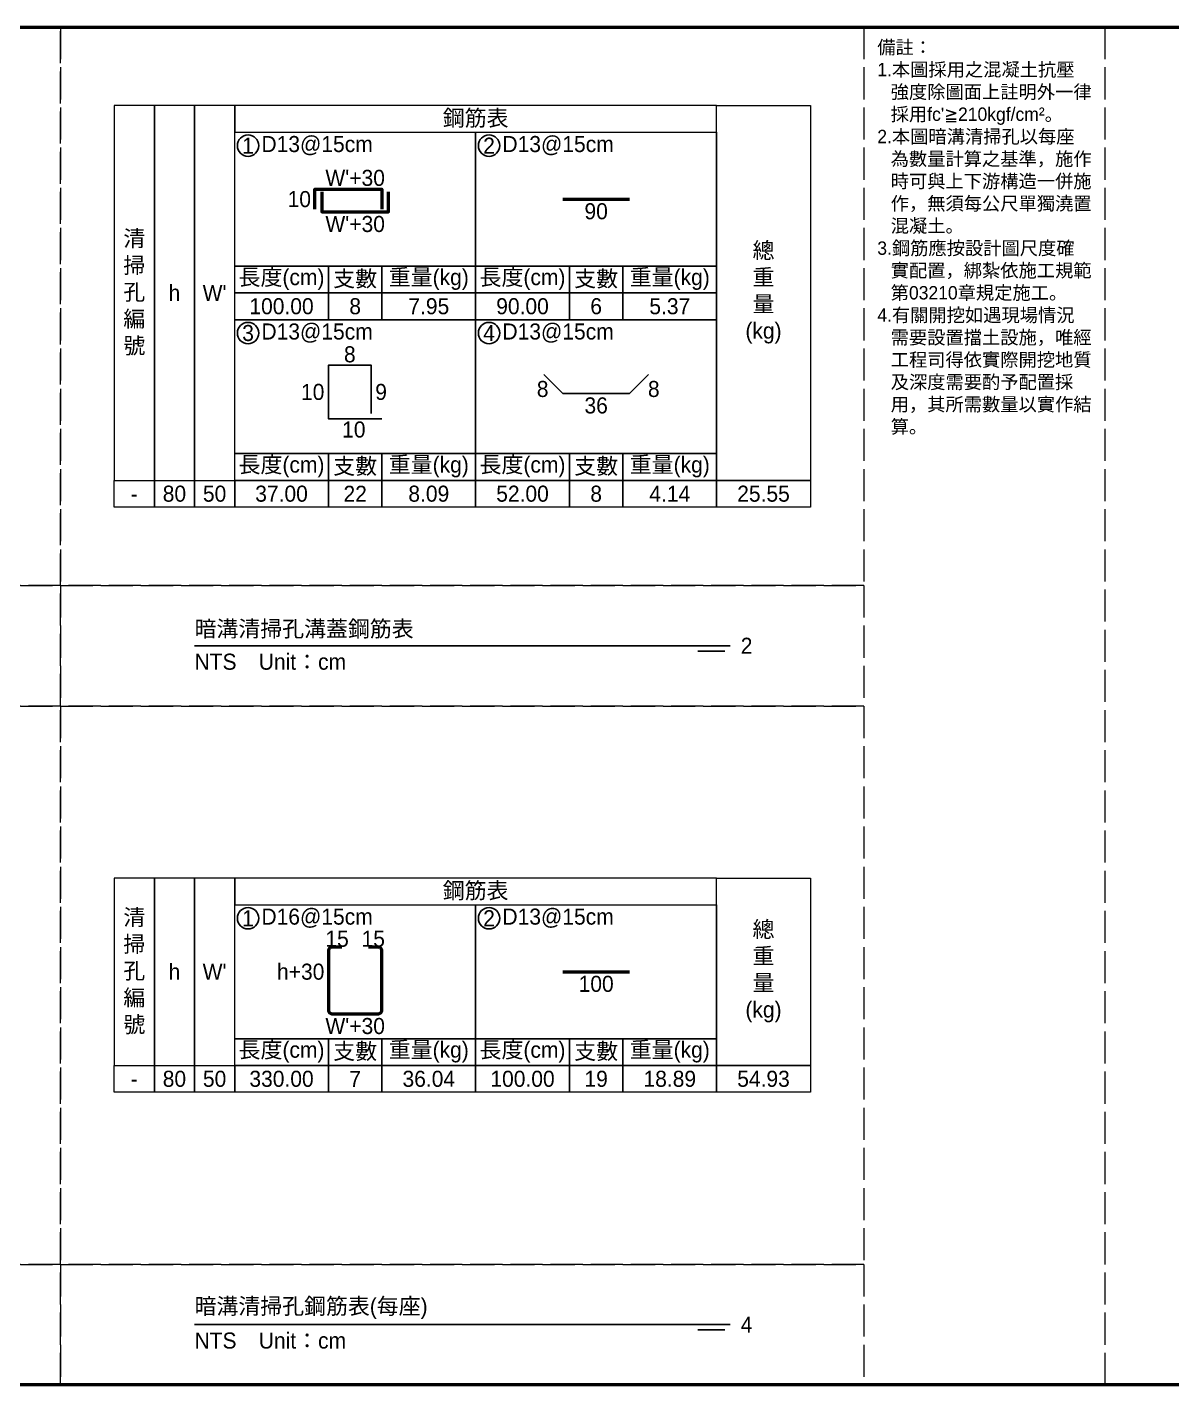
# Model space of a CAD drawing. Extents: x -7340 to 3675, y -3342 to 777.
# Drawn here: x -1282 to -855, y -1264 to -757 of the extents above; entities that cross this region are included whole.
import ezdxf

# ---------------------------------------------------------------- set-up
doc = ezdxf.new("R2010")
doc.units = 0
doc.header["$MEASUREMENT"] = 0
doc.linetypes.add('ACAD_ISO02W100', pattern=[15, 12, -3])
for name, color, linetype, lineweight in [('一、1.基本-圖框', 7, 'Continuous', 20), ('一、3.基本-變更', 1, 'Continuous', 50), ('二、5.繪圖-鋼筋', 60, 'Continuous', 50)]:
    doc.layers.add(name, color=color, linetype=linetype, lineweight=lineweight)
doc.layers.add('一、4.基本-隱藏', color=9, linetype='ACAD_ISO02W100', lineweight=20, plot=False)
doc.layers.add('三、1.文字-說明文字', color=2, linetype='Continuous')
doc.layers.add('三、3.文字-註解文字', color=2, linetype='Continuous')
doc.styles.add('次圖名(詳圖)', font='MS PGothic.ttf', dxfattribs={"height": 6})
doc.styles.add('註解文字(詳圖)', font='MS PGothic.ttf', dxfattribs={"height": 5})

msp = doc.modelspace()

# ---------------------------------------------------------------- linework, layer by layer
at = {"layer": '一、1.基本-圖框'}
for points in [[(-1250, -926.25), (-1235, -926.25), (-1235, -786.25), (-1250, -786.25)], [(-1235, -926.25), (-1220, -926.25), (-1220, -786.25), (-1235, -786.25)], [(-1220, -926.25), (-1205, -926.25), (-1205, -786.25), (-1220, -786.25)], [(-1205, -796.25), (-1025, -796.25), (-1025, -786.25), (-1205, -786.25)], [(-990, -926.25), (-1025, -926.25), (-1025, -786.25), (-990, -786.25)], [(-1205, -796.25), (-1115, -796.25), (-1115, -846.25), (-1205, -846.25)], [(-1115, -796.25), (-1025, -796.25), (-1025, -846.25), (-1115, -846.25)], [(-1205, -846.25), (-1170, -846.25), (-1170, -856.25), (-1205, -856.25)], [(-1170, -846.25), (-1150, -846.25), (-1150, -856.25), (-1170, -856.25)], [(-1150, -846.25), (-1115, -846.25), (-1115, -856.25), (-1150, -856.25)], [(-1115, -846.25), (-1080, -846.25), (-1080, -856.25), (-1115, -856.25)], [(-1080, -846.25), (-1060, -846.25), (-1060, -856.25), (-1080, -856.25)], [(-1060, -846.25), (-1025, -846.25), (-1025, -856.25), (-1060, -856.25)], [(-1205, -856.25), (-1170, -856.25), (-1170, -866.25), (-1205, -866.25)], [(-1170, -856.25), (-1150, -856.25), (-1150, -866.25), (-1170, -866.25)], [(-1150, -856.25), (-1115, -856.25), (-1115, -866.25), (-1150, -866.25)], [(-1115, -856.25), (-1080, -856.25), (-1080, -866.25), (-1115, -866.25)], [(-1080, -856.25), (-1060, -856.25), (-1060, -866.25), (-1080, -866.25)], [(-1060, -856.25), (-1025, -856.25), (-1025, -866.25), (-1060, -866.25)], [(-1205, -866.25), (-1115, -866.25), (-1115, -916.25), (-1205, -916.25)], [(-1115, -866.25), (-1025, -866.25), (-1025, -916.25), (-1115, -916.25)], [(-1205, -916.25), (-1170, -916.25), (-1170, -926.25), (-1205, -926.25)], [(-1170, -916.25), (-1150, -916.25), (-1150, -926.25), (-1170, -926.25)], [(-1150, -916.25), (-1115, -916.25), (-1115, -926.25), (-1150, -926.25)], [(-1115, -916.25), (-1080, -916.25), (-1080, -926.25), (-1115, -926.25)], [(-1080, -916.25), (-1060, -916.25), (-1060, -926.25), (-1080, -926.25)], [(-1060, -916.25), (-1025, -916.25), (-1025, -926.25), (-1060, -926.25)], [(-1250, -926.25), (-1235, -926.25), (-1235, -936.25), (-1250, -936.25)], [(-1235, -926.25), (-1220, -926.25), (-1220, -936.25), (-1235, -936.25)], [(-1220, -926.25), (-1205, -926.25), (-1205, -936.25), (-1220, -936.25)], [(-1205, -926.25), (-1170, -926.25), (-1170, -936.25), (-1205, -936.25)], [(-1170, -926.25), (-1150, -926.25), (-1150, -936.25), (-1170, -936.25)], [(-1150, -926.25), (-1115, -926.25), (-1115, -936.25), (-1150, -936.25)], [(-1115, -926.25), (-1080, -926.25), (-1080, -936.25), (-1115, -936.25)], [(-1080, -926.25), (-1060, -926.25), (-1060, -936.25), (-1080, -936.25)], [(-1060, -926.25), (-1025, -926.25), (-1025, -936.25), (-1060, -936.25)], [(-1025, -926.25), (-990, -926.25), (-990, -936.25), (-1025, -936.25)], [(-1250, -1144.75), (-1235, -1144.75), (-1235, -1074.75), (-1250, -1074.75)], [(-1235, -1144.75), (-1220, -1144.75), (-1220, -1074.75), (-1235, -1074.75)], [(-1220, -1144.75), (-1205, -1144.75), (-1205, -1074.75), (-1220, -1074.75)], [(-1205, -1084.75), (-1025, -1084.75), (-1025, -1074.75), (-1205, -1074.75)], [(-990, -1144.75), (-1025, -1144.75), (-1025, -1074.75), (-990, -1074.75)], [(-1205, -1084.75), (-1115, -1084.75), (-1115, -1134.75), (-1205, -1134.75)], [(-1115, -1084.75), (-1025, -1084.75), (-1025, -1134.75), (-1115, -1134.75)], [(-1205, -1134.75), (-1170, -1134.75), (-1170, -1144.75), (-1205, -1144.75)], [(-1170, -1134.75), (-1150, -1134.75), (-1150, -1144.75), (-1170, -1144.75)], [(-1150, -1134.75), (-1115, -1134.75), (-1115, -1144.75), (-1150, -1144.75)], [(-1115, -1134.75), (-1080, -1134.75), (-1080, -1144.75), (-1115, -1144.75)], [(-1080, -1134.75), (-1060, -1134.75), (-1060, -1144.75), (-1080, -1144.75)], [(-1060, -1134.75), (-1025, -1134.75), (-1025, -1144.75), (-1060, -1144.75)], [(-1250, -1144.75), (-1235, -1144.75), (-1235, -1154.75), (-1250, -1154.75)], [(-1235, -1144.75), (-1220, -1144.75), (-1220, -1154.75), (-1235, -1154.75)], [(-1220, -1144.75), (-1205, -1144.75), (-1205, -1154.75), (-1220, -1154.75)], [(-1205, -1144.75), (-1170, -1144.75), (-1170, -1154.75), (-1205, -1154.75)], [(-1170, -1144.75), (-1150, -1144.75), (-1150, -1154.75), (-1170, -1154.75)], [(-1150, -1144.75), (-1115, -1144.75), (-1115, -1154.75), (-1150, -1154.75)], [(-1115, -1144.75), (-1080, -1144.75), (-1080, -1154.75), (-1115, -1154.75)], [(-1080, -1144.75), (-1060, -1144.75), (-1060, -1154.75), (-1080, -1154.75)], [(-1060, -1144.75), (-1025, -1144.75), (-1025, -1154.75), (-1060, -1154.75)], [(-1025, -1144.75), (-990, -1144.75), (-990, -1154.75), (-1025, -1154.75)]]:
    msp.add_lwpolyline(points, close=True, dxfattribs=at)
at = {"layer": '一、3.基本-變更'}
msp.add_lwpolyline([(-3420, -757), (0, -757), (0, -1264), (-3420, -1264)], close=True, dxfattribs=at)
at = {"layer": '一、4.基本-隱藏'}
for points in [[(-1660, -757), (-880, -757), (-880, -1264), (-1660, -1264)], [(-1660, -757), (-1270, -757), (-1270, -965.5), (-1660, -965.5)], [(-1270, -757), (-970, -757), (-970, -965.5), (-1270, -965.5)], [(-1660, -965.5), (-1270, -965.5), (-1270, -1010.5), (-1660, -1010.5)], [(-1270, -965.5), (-970, -965.5), (-970, -1010.5), (-1270, -1010.5)], [(-1660, -1010.5), (-1270, -1010.5), (-1270, -1219), (-1660, -1219)], [(-1270, -1010.5), (-970, -1010.5), (-970, -1219), (-1270, -1219)], [(-1660, -1219), (-1270, -1219), (-1270, -1264), (-1660, -1264)], [(-1270, -1219), (-970, -1219), (-970, -1264), (-1270, -1264)]]:
    msp.add_lwpolyline(points, close=True, dxfattribs=at)
msp.add_lwpolyline([(-1660, -1264), (-880, -1264)], dxfattribs=at)
at = {"layer": '三、3.文字-註解文字'}
for points in [[(-1154, -901.25), (-1154, -883.25), (-1170, -883.25), (-1170, -903.25), (-1150, -903.25)], [(-1089.571, -886.679), (-1082.5, -893.75), (-1057.5, -893.75), (-1050.429, -886.679)], [(-1220, -988), (-1020, -988)], [(-1022, -990), (-1032, -990)], [(-1220, -1241.5), (-1020, -1241.5)], [(-1022, -1243.5), (-1032, -1243.5)]]:
    msp.add_lwpolyline(points, dxfattribs=at)
for centre in [(-1200, -801.25), (-1110, -801.25), (-1200, -871.25), (-1110, -871.25), (-1200, -1089.75), (-1110, -1089.75)]:
    msp.add_circle(centre, 4, dxfattribs=at)
at = {"layer": '二、5.繪圖-鋼筋'}
for points in [[(-1175, -825), (-1175, -817.5), (-1150, -817.5), (-1150, -825)], [(-1172.5, -818.5), (-1172.5, -826), (-1147.5, -826), (-1147.5, -818.5)], [(-1082.5, -821.25), (-1057.5, -821.25)], [(-1082.5, -1109.75), (-1057.5, -1109.75)]]:
    msp.add_lwpolyline(points, dxfattribs=at)
msp.add_lwpolyline([(-1165, -1100.5), (-1168.5, -1100.5, 0.4142136), (-1170, -1102), (-1170, -1124, 0.4142136), (-1168.5, -1125.5), (-1151.5, -1125.5, 0.4142136), (-1150, -1124), (-1150, -1102, 0.4142136), (-1151.5, -1100.5), (-1155, -1100.5)], format="xyb", dxfattribs=at)

# ---------------------------------------------------------------- texts
at = {"layer": '一、1.基本-圖框', "char_height": 6, "attachment_point": 5, "style": '註解文字(詳圖)'}
for s, width, insert in [('{\\fMS PGothic|b0|i0|c128|p34;鋼筋表}', 94.24964, (-1115, -791.25)), ('清掃孔{\\fMS PGothic|b0|i0|c128|p34;編號}', 12.98354, (-1242.5, -856.25)), ('{\\fMS PGothic|b0|i0|c128|p34;總重量(kg)}', 6, (-1007.5, -856.25)), ('{\\fMS PGothic|b0|i0|c128|p34;長度(cm)}', 35.02324, (-1187.5, -851.25)), ('{\\fMS PGothic|b0|i0|c128|p34;重量(kg)}', 30.27214, (-1132.5, -851.25)), ('{\\fMS PGothic|b0|i0|c128|p34;長度(cm)}', 35.02324, (-1097.5, -851.25)), ('{\\fMS PGothic|b0|i0|c128|p34;重量(kg)}', 30.27214, (-1042.5, -851.25)), ('{\\fMS PGothic|b0|i0|c128|p34;支數}', 19.27354, (-1160, -851.25)), ('{\\fMS PGothic|b0|i0|c128|p34;支數}', 19.27354, (-1070, -851.25)), ('{\\fMS PGothic|b0|i0|c128|p34;h}', 12.98354, (-1227.5, -856.25)), ("W'", 22.32258, (-1212.5, -856.25)), ('{\\fMS PGothic|b0|i0|c128|p34;長度(cm)}', 35.02324, (-1187.5, -921.25)), ('{\\fMS PGothic|b0|i0|c128|p34;支數}', 19.27354, (-1160, -921.25)), ('{\\fMS PGothic|b0|i0|c128|p34;重量(kg)}', 30.27214, (-1132.5, -921.25)), ('{\\fMS PGothic|b0|i0|c128|p34;長度(cm)}', 35.02324, (-1097.5, -921.25)), ('{\\fMS PGothic|b0|i0|c128|p34;支數}', 19.27354, (-1070, -921.25)), ('{\\fMS PGothic|b0|i0|c128|p34;重量(kg)}', 30.27214, (-1042.5, -921.25)), ('{\\fMS PGothic|b0|i0|c128|p34;鋼筋表}', 94.24964, (-1115, -1079.75)), ('清掃孔{\\fMS PGothic|b0|i0|c128|p34;編號}', 12.98354, (-1242.5, -1109.75)), ('{\\fMS PGothic|b0|i0|c128|p34;總重量(kg)}', 6, (-1007.5, -1109.75)), ('{\\fMS PGothic|b0|i0|c128|p34;h}', 12.98354, (-1227.5, -1109.75)), ("W'", 22.32258, (-1212.5, -1109.75)), ('{\\fMS PGothic|b0|i0|c128|p34;長度(cm)}', 35.02324, (-1187.5, -1139.75)), ('{\\fMS PGothic|b0|i0|c128|p34;支數}', 19.27354, (-1160, -1139.75)), ('{\\fMS PGothic|b0|i0|c128|p34;重量(kg)}', 30.27214, (-1132.5, -1139.75)), ('{\\fMS PGothic|b0|i0|c128|p34;長度(cm)}', 35.02324, (-1097.5, -1139.75)), ('{\\fMS PGothic|b0|i0|c128|p34;支數}', 19.27354, (-1070, -1139.75)), ('{\\fMS PGothic|b0|i0|c128|p34;重量(kg)}', 30.27214, (-1042.5, -1139.75))]:
    msp.add_mtext_dynamic_manual_height_columns(s, width=width, gutter_width=30, heights=[0], dxfattribs=dict(at, insert=insert))
at = {"layer": '三、1.文字-說明文字', "insert": (-965, -762), "char_height": 5, "attachment_point": 1, "style": '註解文字(詳圖)'}
msp.add_mtext_dynamic_manual_height_columns("{\\fMS PGothic|b0|i0|c128|p34;備註：\\P\\pi-5,l5;1.本圖採用之混凝土抗壓強度除圖面上註明外一律採用fc'≧210kgf/cm²。\\P2.本圖暗溝清掃孔以每座為數量計算之基準，施作時可與上下游構造一併施作，無須每公尺單獨澆置混凝土。\\P3.鋼筋應按設計圖尺度確實配置，綁紮依施工規範第03210章規定施工。\\P4.有關開挖如遇現場情況需要設置擋土設施，唯經工程司得依實際開挖地質及深度需要酌予配置採用，其所需數量以實作結算。}", width=80, gutter_width=30, heights=[0], dxfattribs=at)
at = {"layer": '三、3.文字-註解文字', "char_height": 6}
for s, width, gutter_width, insert, attachment_point, style in [('1', 8.38231, 30, (-1200, -801.25), 5, '註解文字(詳圖)'), ('D13@15cm', 6.06582, 30, (-1195, -801.25), 4, '註解文字(詳圖)'), ('2', 8.38231, 30, (-1110, -801.25), 5, '註解文字(詳圖)'), ('{\\fMS PGothic|b0|i0|c128|p34;D1}3{\\fMS PGothic|b0|i0|c128|p34;@}1{\\fMS PGothic|b0|i0|c128|p34;5cm}', 6.06582, 30, (-1105, -801.25), 4, '註解文字(詳圖)'), ('100.00', 9.06048, 30, (-1187.5, -861.25), 5, '註解文字(詳圖)'), ('8', 9.06048, 30, (-1160, -861.25), 5, '註解文字(詳圖)'), ('7.95', 9.06048, 30, (-1132.5, -861.25), 5, '註解文字(詳圖)'), ('90.00', 9.06048, 30, (-1097.5, -861.25), 5, '註解文字(詳圖)'), ('6', 9.06048, 30, (-1070, -861.25), 5, '註解文字(詳圖)'), ('5.37', 9.06048, 30, (-1042.5, -861.25), 5, '註解文字(詳圖)'), ('3', 8.38231, 30, (-1200, -871.25), 5, '註解文字(詳圖)'), ('D13@15cm', 6.06582, 30, (-1195, -871.25), 4, '註解文字(詳圖)'), ('4', 8.38231, 30, (-1110, -871.25), 5, '註解文字(詳圖)'), ('D13@15cm', 6.06582, 30, (-1105, -871.25), 4, '註解文字(詳圖)'), ('-', 9.06048, 30, (-1242.5, -931.25), 5, '註解文字(詳圖)'), ('80', 9.06048, 30, (-1227.5, -931.25), 5, '註解文字(詳圖)'), ('50', 9.06048, 30, (-1212.5, -931.25), 5, '註解文字(詳圖)'), ('37.00', 9.06048, 30, (-1187.5, -931.25), 5, '註解文字(詳圖)'), ('22', 9.06048, 30, (-1160, -931.25), 5, '註解文字(詳圖)'), ('8.09', 9.06048, 30, (-1132.5, -931.25), 5, '註解文字(詳圖)'), ('52.00', 9.06048, 30, (-1097.5, -931.25), 5, '註解文字(詳圖)'), ('8', 9.06048, 30, (-1070, -931.25), 5, '註解文字(詳圖)'), ('4.14', 9.06048, 30, (-1042.5, -931.25), 5, '註解文字(詳圖)'), ('25.55', 9.06048, 30, (-1007.5, -931.25), 5, '註解文字(詳圖)'), ('{\\fMS PGothic|b0|i0|c128|p34;暗溝清掃孔}溝蓋{\\fMS PGothic|b0|i0|c128|p34;鋼筋表}', 134.12151, 15, (-1220, -982), 4, '次圖名(詳圖)'), ('2', 3, 15, (-1016, -988), 4, '次圖名(詳圖)'), ('NTS{\\fMS PGothic|b0|i0|c128|p34;^IUnit：cm}', 136.03259, 15, (-1220, -994), 4, '次圖名(詳圖)'), ('1', 8.38231, 30, (-1200, -1089.75), 5, '註解文字(詳圖)'), ('{\\fMS PGothic|b0|i0|c128|p34;D1}6{\\fMS PGothic|b0|i0|c128|p34;@15cm}', 6.06582, 30, (-1195, -1089.75), 4, '註解文字(詳圖)'), ('2', 8.38231, 30, (-1110, -1089.75), 5, '註解文字(詳圖)'), ('{\\fMS PGothic|b0|i0|c128|p34;D1}3{\\fMS PGothic|b0|i0|c128|p34;@}1{\\fMS PGothic|b0|i0|c128|p34;5cm}', 6.06582, 30, (-1105, -1089.75), 4, '註解文字(詳圖)'), ('-', 9.06048, 30, (-1242.5, -1149.75), 5, '註解文字(詳圖)'), ('80', 9.06048, 30, (-1227.5, -1149.75), 5, '註解文字(詳圖)'), ('50', 9.06048, 30, (-1212.5, -1149.75), 5, '註解文字(詳圖)'), ('330.00', 9.06048, 30, (-1187.5, -1149.75), 5, '註解文字(詳圖)'), ('7', 9.06048, 30, (-1160, -1149.75), 5, '註解文字(詳圖)'), ('36.04', 9.06048, 30, (-1132.5, -1149.75), 5, '註解文字(詳圖)'), ('{\\fMS PGothic|b0|i0|c128|p34;100}.00', 9.06048, 30, (-1097.5, -1149.75), 5, '註解文字(詳圖)'), ('19', 9.06048, 30, (-1070, -1149.75), 5, '註解文字(詳圖)'), ('18.89', 9.06048, 30, (-1042.5, -1149.75), 5, '註解文字(詳圖)'), ('54.93', 9.06048, 30, (-1007.5, -1149.75), 5, '註解文字(詳圖)'), ('{\\fMS PGothic|b0|i0|c128|p34;暗溝清掃孔鋼筋表}(每座)', 134.12151, 15, (-1220, -1235.5), 4, '次圖名(詳圖)'), ('4', 3, 15, (-1016, -1241.5), 4, '次圖名(詳圖)'), ('NTS{\\fMS PGothic|b0|i0|c128|p34;^IUnit：cm}', 136.03259, 15, (-1220, -1247.5), 4, '次圖名(詳圖)')]:
    msp.add_mtext_dynamic_manual_height_columns(s, width=width, gutter_width=gutter_width, heights=[0], dxfattribs=dict(at, insert=insert, attachment_point=attachment_point, style=style))
at = {"layer": '二、5.繪圖-鋼筋', "char_height": 6, "style": '註解文字(詳圖)'}
for s, width, insert, attachment_point in [("{\\fMS PGothic|b0|i0|c128|p34;W'}+3{\\fMS PGothic|b0|i0|c128|p34;0}", 3.56631, (-1160, -810.277), 2), ('{\\fMS PGothic|b0|i0|c128|p34;10}', 8.87231, (-1176.5, -821.25), 6), ('90', 3.56631, (-1070, -822.75), 2), ("{\\fMS PGothic|b0|i0|c128|p34;W'}+3{\\fMS PGothic|b0|i0|c128|p34;0}", 3.56631, (-1160, -827.5), 2), ('{\\fMS PGothic|b0|i0|c128|p34;8}', 3.56631, (-1162, -882.25), 8), ('{\\fMS PGothic|b0|i0|c128|p34;10}', 8.87231, (-1171.5, -893.25), 6), ('9', 8.87231, (-1152.5, -893.25), 4), ('8', 3.56631, (-1089.978, -889.106), 2), ('8', 3.56631, (-1048.482, -889.106), 2), ('36', 3.56631, (-1070, -895.25), 2), ('10', 3.56631, (-1160.5, -904.25), 2), ('15', 8.87231, (-1166.75, -1100.5), 8), ('15', 8.87231, (-1153.25, -1100.5), 8), ('{\\fMS PGothic|b0|i0|c128|p34;h+}3{\\fMS PGothic|b0|i0|c128|p34;0}', 8.87231, (-1171.5, -1109.75), 6), ('100', 3.56631, (-1070, -1111.25), 2), ("{\\fMS PGothic|b0|i0|c128|p34;W'+}3{\\fMS PGothic|b0|i0|c128|p34;0}", 3.56631, (-1160, -1127), 2)]:
    msp.add_mtext_dynamic_manual_height_columns(s, width=width, gutter_width=30, heights=[0], dxfattribs=dict(at, insert=insert, attachment_point=attachment_point))

doc.saveas('drawing.dxf')
